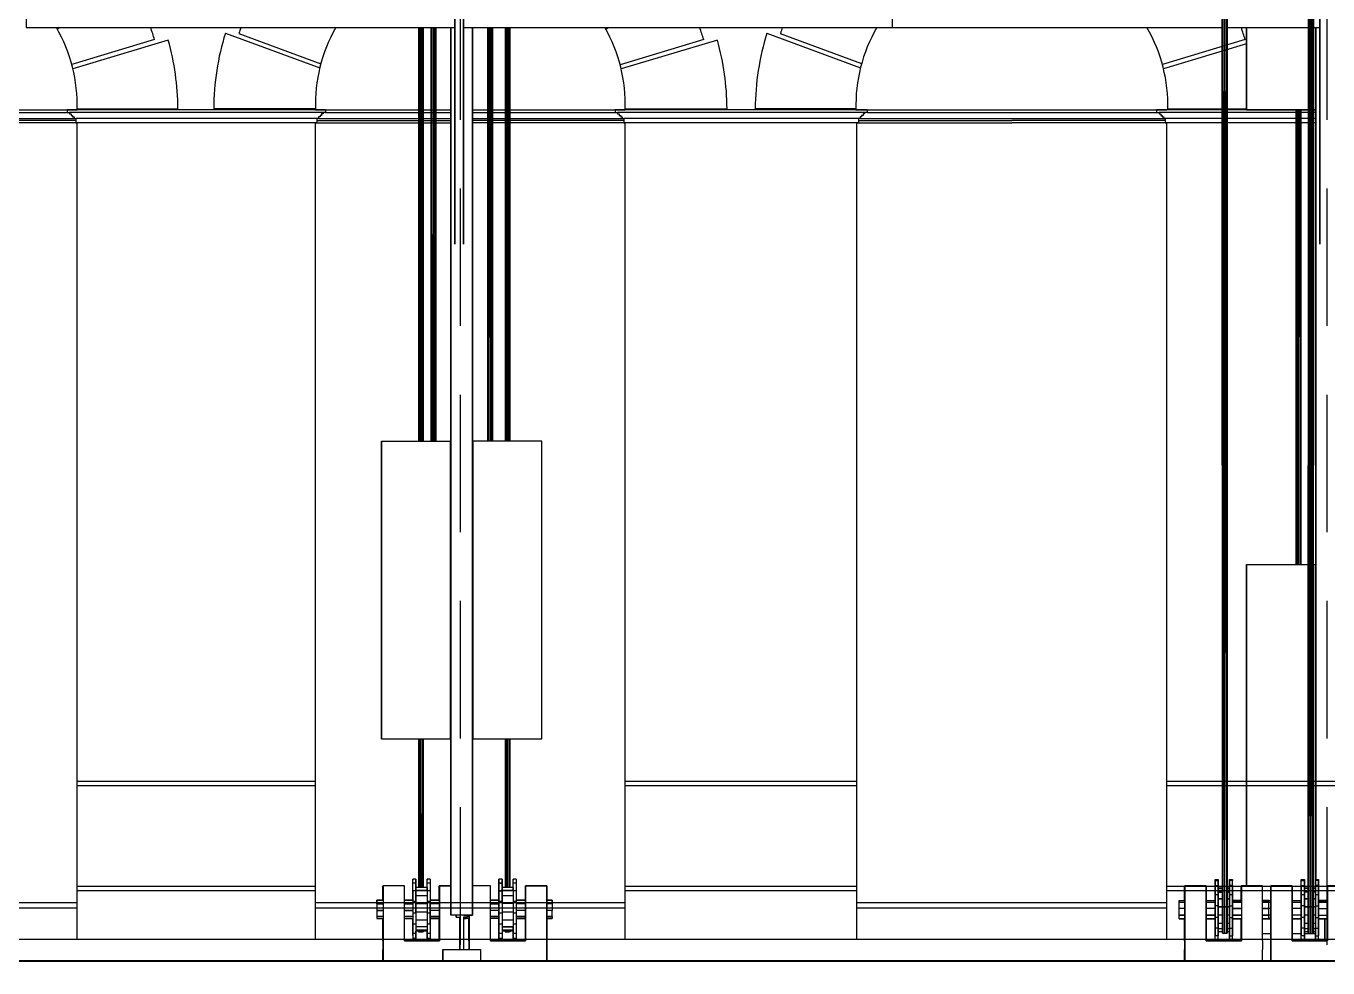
# Model space of a CAD drawing. Extents: x -43 to 90, y 6 to 81.
# Drawn here: x 21.15 to 27.16, y 15.18 to 19.53 of the extents above; entities that cross this region are included whole.
import ezdxf

# ---------------------------------------------------------------- set-up
doc = ezdxf.new("R2010")
doc.units = 0
doc.header["$LTSCALE"] = 0.1
doc.header["$MEASUREMENT"] = 0
doc.linetypes.add('HIDDEN', pattern=[9.525, 6.35, -3.175])
for name, color, linetype in [('cobertura nova', 4, 'CONTINUOUS'), ('hachures cobertura', 252, 'CONTINUOUS'), ('visto', 9, 'CONTINUOUS')]:
    doc.layers.add(name, color=color, linetype=linetype)
doc.layers.add('cortado', color=7, linetype='CONTINUOUS', lineweight=40)

msp = doc.modelspace()

# ---------------------------------------------------------------- linework, layer by layer
at = {"layer": 'cobertura nova'}
for p, q in [((23.1319, 20.4022), (23.1319, 18.5206)), ((23.1319, 18.5206), (23.1319, 20.4022)), ((23.1319, 18.5628), (23.1319, 20.3768)), ((23.1714, 20.4022), (23.1714, 18.5206)), ((23.1714, 18.5206), (23.1714, 20.4022)), ((26.6782, 15.3387), (26.6741, 20.4049)), ((26.6749, 15.3388), (26.6741, 20.4048)), ((26.6861, 15.3387), (26.6774, 20.4117)), ((26.6782, 15.3387), (26.6774, 20.4116)), ((26.6861, 15.3387), (26.6853, 20.4149)), ((26.6853, 20.4149), (26.6941, 15.3387)), ((26.6933, 20.4149), (26.6973, 15.3388)), ((26.6933, 20.4149), (26.6941, 15.3387)), ((26.6966, 20.4149), (26.6973, 15.3388)), ((27.0711, 15.3388), (27.0722, 20.4149)), ((27.0722, 20.4149), (27.0744, 15.3387)), ((27.0744, 15.3387), (27.0755, 20.4084)), ((27.0823, 15.3387), (27.0755, 20.4084)), ((27.0823, 15.3387), (27.0834, 20.3971)), ((27.0903, 15.3387), (27.0835, 20.397)), ((27.0903, 15.3387), (27.0914, 20.3912)), ((27.0914, 20.3912), (27.0936, 15.3388)), ((27.0947, 20.3895), (27.0936, 15.3388)), ((27.1253, 20.3886), (27.1253, 18.5206)), ((27.1253, 18.5206), (27.1253, 20.3886)), ((27.1253, 18.5628), (27.1253, 20.3768)), ((21.1516, 19.7648), (21.1516, 19.5216)), ((21.1516, 19.7105), (21.1516, 19.5216)), ((25.1516, 19.5216), (25.1516, 19.7105)), ((21.1516, 19.5216), (21.1516, 19.5216)), ((21.1516, 19.5216), (23.1319, 19.5216)), ((22.9635, 19.5216), (22.9632, 17.6113)), ((22.9641, 19.5216), (22.9651, 17.6113)), ((22.9668, 19.5216), (22.9665, 17.6113)), ((22.9683, 19.5216), (22.9712, 17.6113)), ((22.9744, 17.6113), (22.9747, 19.5216)), ((22.9763, 19.5216), (22.9791, 17.6113)), ((22.9824, 17.6113), (22.9827, 19.5216)), ((22.9833, 19.5216), (22.9843, 17.6113)), ((22.9856, 17.6113), (22.986, 19.5216)), ((23.0212, 17.6113), (23.0212, 19.5216)), ((23.0237, 19.5216), (23.0245, 17.613)), ((23.0245, 17.613), (23.0245, 19.5216)), ((23.0305, 19.5216), (23.0324, 17.6136)), ((23.0324, 17.6136), (23.0324, 19.5216)), ((23.0404, 17.613), (23.0385, 19.5216)), ((23.0404, 17.613), (23.0404, 19.5216)), ((23.0437, 17.6113), (23.0429, 19.5216)), ((23.0437, 19.5216), (23.0437, 17.6113)), ((23.1131, 15.4234), (23.1131, 19.5216)), ((23.1131, 19.5216), (23.1131, 15.4234)), ((23.1131, 19.5216), (23.1131, 15.4234)), ((23.1131, 19.5216), (23.1131, 15.4234)), ((23.1714, 19.5216), (25.1516, 19.5216)), ((23.2131, 15.4234), (23.2131, 19.5216)), ((23.2131, 19.5216), (23.2131, 15.4234)), ((23.2826, 19.5216), (23.2826, 17.6113)), ((23.2859, 17.6113), (23.2851, 19.5216)), ((23.2859, 17.6113), (23.2859, 19.5216)), ((23.2939, 17.6113), (23.292, 19.5216)), ((23.2939, 19.5216), (23.2939, 17.6113)), ((23.3018, 17.6113), (23.2999, 19.5216)), ((23.3018, 19.5216), (23.3018, 17.6113)), ((23.3051, 17.6113), (23.3043, 19.5216)), ((23.3051, 19.5216), (23.3051, 17.6113)), ((23.3634, 19.5216), (23.3636, 17.6113)), ((23.3661, 19.5216), (23.3649, 17.6113)), ((23.3669, 17.6113), (23.3667, 19.5216)), ((23.3731, 19.5216), (23.3701, 17.6113)), ((23.3748, 17.6113), (23.3747, 19.5216)), ((23.3781, 17.6113), (23.3811, 19.5216)), ((23.3828, 17.6113), (23.3826, 19.5216)), ((23.3841, 17.6113), (23.3853, 19.5216)), ((23.3861, 17.6113), (23.3859, 19.5216)), ((25.1516, 19.5216), (26.6742, 19.5216)), ((26.6967, 19.5216), (27.072, 19.5216)), ((26.7866, 19.1411), (26.7866, 19.5216)), ((26.7866, 19.5216), (26.7866, 19.1411)), ((26.7866, 19.1411), (26.7866, 19.5216)), ((27.0945, 19.5216), (27.1253, 19.5216)), ((27.1046, 19.5216), (27.1046, 19.1411)), ((27.1065, 15.5876), (27.1065, 19.5216)), ((27.1065, 19.5216), (27.1065, 15.5876)), ((27.1065, 19.5216), (27.1065, 15.5876)), ((27.1065, 19.5216), (27.1065, 15.5876)), ((27.1065, 19.5216), (27.1065, 15.5876)), ((26.7866, 19.1411), (26.7866, 19.1411)), ((26.7866, 19.1411), (27.0719, 19.1411)), ((26.7866, 19.1411), (26.7866, 19.1411)), ((27.0146, 17.0423), (27.0146, 19.1411)), ((27.0154, 19.1411), (27.0146, 17.0423)), ((27.0198, 19.1411), (27.0179, 17.0423)), ((27.0179, 17.0423), (27.0179, 19.1411)), ((27.0258, 17.0423), (27.0258, 19.1411)), ((27.0277, 19.1411), (27.0258, 17.0423)), ((27.0338, 19.1411), (27.0338, 17.0423)), ((27.0346, 19.1411), (27.0338, 17.0423)), ((27.037, 19.1411), (27.0371, 17.0423)), ((27.0944, 19.1411), (27.1046, 19.1411)), ((22.7932, 17.6113), (22.7932, 16.2371)), ((22.7932, 16.2371), (22.7932, 17.6113)), ((22.7932, 17.6113), (22.7932, 17.6113)), ((22.7932, 17.6113), (22.7932, 17.6113)), ((22.7932, 17.6113), (23.1112, 17.6113)), ((22.7932, 17.6113), (22.7932, 16.2371)), ((23.0212, 17.6113), (23.0245, 17.613)), ((23.0212, 17.6113), (23.0212, 17.6113)), ((23.0245, 17.613), (23.0324, 17.6136)), ((23.0404, 17.613), (23.0245, 17.613)), ((23.0245, 17.613), (23.0245, 17.6113)), ((23.0245, 17.613), (23.0278, 17.6113)), ((23.0324, 17.6136), (23.0404, 17.613)), ((23.0371, 17.6113), (23.0404, 17.613)), ((23.0404, 17.613), (23.0404, 17.6113)), ((23.0404, 17.613), (23.0437, 17.6113)), ((23.0437, 17.6113), (23.0437, 17.6113)), ((23.1112, 16.2371), (23.1112, 17.6113)), ((23.1112, 16.2371), (23.1112, 17.6113)), ((23.5331, 17.6113), (23.215, 17.6113)), ((23.215, 17.6113), (23.215, 16.2371)), ((23.215, 17.6113), (23.215, 17.6113)), ((23.215, 17.6113), (23.215, 17.6113)), ((23.215, 17.6113), (23.215, 16.2371)), ((23.215, 16.2371), (23.215, 17.6113)), ((23.2826, 17.6113), (23.2826, 17.6113)), ((23.3051, 17.6113), (23.3051, 17.6113)), ((23.5331, 16.2371), (23.5331, 17.6113)), ((23.5331, 16.2371), (23.5331, 17.6113)), ((26.7866, 17.0423), (26.7866, 15.5578)), ((26.7866, 15.5578), (26.7866, 17.0423)), ((26.7866, 17.0423), (26.7866, 17.0423)), ((26.7866, 17.0423), (26.7866, 17.0423)), ((26.7866, 17.0423), (27.0714, 17.0423)), ((26.7866, 17.0423), (26.7866, 15.5578)), ((27.0146, 17.0423), (27.0146, 17.0423)), ((27.0371, 17.0423), (27.037, 17.0423)), ((27.0939, 17.0423), (27.1046, 17.0423)), ((27.1046, 15.5876), (27.1046, 17.0423)), ((27.1046, 15.5876), (27.1046, 17.0423)), ((22.7932, 16.2371), (22.7932, 16.2371)), ((22.7932, 16.2371), (23.1112, 16.2371)), ((22.7932, 16.2371), (22.7932, 16.2371)), ((22.9629, 16.2371), (22.9629, 15.55)), ((22.9658, 16.2371), (22.966, 15.55)), ((22.9662, 16.2371), (22.9662, 15.55)), ((22.9732, 16.2371), (22.9738, 15.55)), ((22.9741, 15.55), (22.9742, 16.2371)), ((22.9812, 16.2371), (22.9817, 15.55)), ((22.9821, 15.55), (22.9821, 16.2371)), ((22.985, 16.2371), (22.9852, 15.55)), ((22.9853, 15.55), (22.9854, 16.2371)), ((23.215, 16.2371), (23.5331, 16.2371)), ((23.215, 16.2371), (23.215, 16.2371)), ((23.215, 16.2371), (23.215, 16.2371)), ((23.3637, 16.2371), (23.3638, 15.55)), ((23.3641, 16.2371), (23.3639, 15.55)), ((23.3671, 15.55), (23.367, 16.2371)), ((23.368, 16.2371), (23.3674, 15.55)), ((23.375, 15.55), (23.375, 16.2371)), ((23.3754, 15.55), (23.3759, 16.2371)), ((23.383, 15.55), (23.3829, 16.2371)), ((23.3831, 15.55), (23.3833, 16.2371)), ((23.3863, 15.55), (23.3862, 16.2371)), ((22.9374, 15.5701), (22.9374, 15.5887)), ((22.9374, 15.5887), (22.9374, 15.5836)), ((22.9518, 15.5887), (22.9374, 15.5887)), ((22.9374, 15.5605), (22.9374, 15.5836)), ((22.9374, 15.5354), (22.9374, 15.5701)), ((22.9518, 15.5701), (22.9374, 15.5701)), ((22.9518, 15.5701), (22.9518, 15.5887)), ((22.9519, 15.5701), (22.9518, 15.5354)), ((22.9518, 15.5354), (22.9518, 15.5701)), ((22.9519, 15.5836), (22.9519, 15.5887)), ((22.9519, 15.5887), (22.9519, 15.5701)), ((22.9519, 15.5605), (22.9519, 15.5836)), ((23.003, 15.5701), (23.003, 15.5887)), ((23.003, 15.5887), (23.003, 15.5836)), ((23.0174, 15.5887), (23.003, 15.5887)), ((23.003, 15.5605), (23.003, 15.5836)), ((23.003, 15.5354), (23.003, 15.5701)), ((23.0174, 15.5701), (23.003, 15.5701)), ((23.0174, 15.5887), (23.0174, 15.5701)), ((23.0174, 15.5701), (23.0174, 15.5354)), ((23.3345, 15.5701), (23.3345, 15.5887)), ((23.3345, 15.5887), (23.3345, 15.5836)), ((23.3345, 15.5605), (23.3345, 15.5836)), ((23.3345, 15.5836), (23.3345, 15.5605)), ((23.3345, 15.5354), (23.3345, 15.5701)), ((23.349, 15.5887), (23.3345, 15.5887)), ((23.3345, 15.5887), (23.3345, 15.5701)), ((23.3345, 15.5701), (23.349, 15.5701)), ((23.349, 15.5701), (23.3345, 15.5701)), ((23.3345, 15.5701), (23.3345, 15.5354)), ((23.349, 15.5701), (23.349, 15.5887)), ((23.349, 15.5887), (23.349, 15.5701)), ((23.349, 15.5701), (23.349, 15.5701)), ((23.349, 15.5701), (23.349, 15.5354)), ((23.349, 15.5701), (23.349, 15.5701)), ((23.349, 15.5354), (23.349, 15.5701)), ((23.4001, 15.5701), (23.4001, 15.5887)), ((23.4001, 15.5887), (23.4001, 15.5836)), ((23.4146, 15.5887), (23.4001, 15.5887)), ((23.4001, 15.5605), (23.4001, 15.5836)), ((23.4001, 15.5354), (23.4001, 15.5701)), ((23.4146, 15.5701), (23.4001, 15.5701)), ((23.4146, 15.5887), (23.4146, 15.5701)), ((23.4146, 15.5701), (23.4146, 15.5354)), ((26.6414, 15.5824), (26.6414, 15.5876)), ((26.6414, 15.5876), (26.6558, 15.5876)), ((26.6414, 15.5593), (26.6414, 15.5824)), ((26.6414, 15.5824), (26.6414, 15.5689)), ((26.6414, 15.5824), (26.6558, 15.5824)), ((26.6414, 15.5824), (26.6414, 15.5593)), ((26.6414, 15.5689), (26.6414, 15.5342)), ((26.6414, 15.5689), (26.6414, 15.5689)), ((26.6558, 15.5876), (26.6558, 15.5824)), ((26.6558, 15.5824), (26.6558, 15.5593)), ((26.6558, 15.5593), (26.6558, 15.5824)), ((26.7069, 15.5824), (26.7069, 15.5876)), ((26.7069, 15.5876), (26.7069, 15.5689)), ((26.7069, 15.5593), (26.7069, 15.5824)), ((26.7069, 15.5689), (26.7069, 15.5488)), ((26.707, 15.5876), (26.7214, 15.5876)), ((26.707, 15.5876), (26.707, 15.5824)), ((26.7214, 15.5824), (26.707, 15.5824)), ((26.707, 15.5824), (26.707, 15.5593)), ((26.707, 15.5689), (26.707, 15.5824)), ((26.707, 15.5689), (26.707, 15.5689)), ((26.707, 15.5488), (26.707, 15.5689)), ((26.7214, 15.5876), (26.7214, 15.5824)), ((26.7214, 15.5593), (26.7214, 15.5824)), ((27.0385, 15.5824), (27.0385, 15.5876)), ((27.0385, 15.5876), (27.053, 15.5876)), ((27.0385, 15.5593), (27.0385, 15.5824)), ((27.0385, 15.5824), (27.053, 15.5824)), ((27.053, 15.5876), (27.053, 15.5824)), ((27.053, 15.5824), (27.053, 15.5593)), ((27.053, 15.5593), (27.053, 15.5824)), ((27.1041, 15.5824), (27.1041, 15.5876)), ((27.1041, 15.5876), (27.1041, 15.5689)), ((27.1041, 15.5876), (27.1185, 15.5876)), ((27.1041, 15.5876), (27.1041, 15.5824)), ((27.1041, 15.5593), (27.1041, 15.5824)), ((27.1185, 15.5824), (27.1041, 15.5824)), ((27.1041, 15.5824), (27.1041, 15.5593)), ((27.1041, 15.5689), (27.1041, 15.5488)), ((27.1185, 15.5876), (27.1185, 15.5824)), ((27.1185, 15.5593), (27.1185, 15.5824)), ((27.1185, 15.5824), (27.1185, 15.5593)), ((22.7991, 15.4919), (22.7991, 15.5578)), ((22.7991, 15.5578), (22.8, 15.5578)), ((22.8987, 15.5578), (22.8, 15.5578)), ((22.8, 15.5578), (22.8, 15.3037)), ((22.8975, 15.5578), (22.8987, 15.5578)), ((22.8987, 15.3037), (22.8987, 15.5578)), ((22.9374, 15.5185), (22.9374, 15.5605)), ((22.9374, 15.5605), (22.9374, 15.5605)), ((22.9518, 15.5354), (22.9374, 15.5354)), ((22.9374, 15.5354), (22.9374, 15.486)), ((22.9374, 15.4919), (22.9374, 15.5185)), ((22.9374, 15.5185), (22.9374, 15.5185)), ((23.003, 15.55), (22.9518, 15.55)), ((22.9518, 15.55), (22.9518, 15.5366)), ((22.9518, 15.5366), (23.003, 15.5366)), ((23.003, 15.5366), (22.9518, 15.5366)), ((22.9518, 15.5354), (22.9518, 15.486)), ((22.9518, 15.486), (22.9518, 15.5354)), ((23.003, 15.5115), (22.9518, 15.5115)), ((22.9519, 15.55), (22.9519, 15.5605)), ((23.003, 15.5605), (23.003, 15.5605)), ((23.003, 15.55), (23.003, 15.5605)), ((23.003, 15.5463), (23.003, 15.55)), ((23.003, 15.55), (23.003, 15.5366)), ((23.0174, 15.5354), (23.003, 15.5354)), ((23.003, 15.5354), (23.003, 15.486)), ((23.0174, 15.5354), (23.0174, 15.486)), ((23.0595, 15.5578), (23.0607, 15.5578)), ((23.0595, 15.5578), (23.0595, 15.4919)), ((23.0595, 15.4919), (23.0595, 15.5578)), ((23.1131, 15.5578), (23.0607, 15.5578)), ((23.0607, 15.5578), (23.0607, 15.3037)), ((23.0607, 15.5578), (23.1131, 15.5578)), ((23.0607, 15.3037), (23.0607, 15.5578)), ((23.2958, 15.5578), (23.2131, 15.5578)), ((23.2946, 15.5578), (23.2958, 15.5578)), ((23.2958, 15.3037), (23.2958, 15.5578)), ((23.3345, 15.5185), (23.3345, 15.5605)), ((23.3345, 15.5605), (23.3345, 15.5605)), ((23.3345, 15.5605), (23.3345, 15.5185)), ((23.3345, 15.486), (23.3345, 15.5354)), ((23.3345, 15.5185), (23.3345, 15.5185)), ((23.3345, 15.5185), (23.3345, 15.4919)), ((23.3345, 15.4919), (23.3345, 15.5185)), ((23.3345, 15.5185), (23.3345, 15.5185)), ((23.349, 15.5354), (23.3345, 15.5354)), ((23.3345, 15.5354), (23.3345, 15.486)), ((23.3345, 15.5354), (23.349, 15.5354)), ((23.4001, 15.55), (23.349, 15.55)), ((23.4001, 15.5366), (23.349, 15.5366)), ((23.349, 15.5366), (23.4001, 15.5366)), ((23.349, 15.5354), (23.349, 15.486)), ((23.349, 15.486), (23.349, 15.5354)), ((23.4001, 15.5115), (23.349, 15.5115)), ((23.4001, 15.5605), (23.4001, 15.5605)), ((23.4001, 15.55), (23.4001, 15.5605)), ((23.4001, 15.55), (23.4001, 15.5366)), ((23.4001, 15.5366), (23.4001, 15.55)), ((23.4001, 15.5366), (23.4001, 15.5366)), ((23.4146, 15.5354), (23.4001, 15.5354)), ((23.4001, 15.5354), (23.4001, 15.486)), ((23.4146, 15.5354), (23.4146, 15.486)), ((23.4567, 15.5578), (23.4579, 15.5578)), ((23.4567, 15.5578), (23.4567, 15.4919)), ((23.4567, 15.4919), (23.4567, 15.5578)), ((23.4567, 15.5578), (23.4567, 15.5578)), ((23.5563, 15.5578), (23.4579, 15.5578)), ((23.4579, 15.5578), (23.4579, 15.3037)), ((23.4579, 15.5578), (23.5563, 15.5578)), ((23.4579, 15.3037), (23.4579, 15.5578)), ((23.5563, 15.3037), (23.5563, 15.5578)), ((23.5563, 15.5578), (23.5563, 15.5578)), ((23.5563, 15.5578), (23.5563, 15.3037)), ((26.5005, 15.4907), (26.5005, 15.5578)), ((26.5005, 15.5578), (26.5014, 15.5578)), ((26.5005, 15.5578), (26.5005, 15.4907)), ((26.5014, 15.5578), (26.5014, 15.5578)), ((26.5014, 15.5578), (26.6001, 15.5578)), ((26.5014, 15.5578), (26.5014, 15.5578)), ((26.5014, 15.3037), (26.5014, 15.5578)), ((26.6001, 15.5578), (26.5014, 15.5578)), ((26.5014, 15.5578), (26.5014, 15.3037)), ((26.6001, 15.5578), (26.6001, 15.3037)), ((26.6001, 15.3037), (26.6001, 15.5578)), ((26.6414, 15.5173), (26.6414, 15.5593)), ((26.6414, 15.5593), (26.6558, 15.5593)), ((26.6414, 15.5593), (26.6414, 15.5173)), ((26.6414, 15.5342), (26.6414, 15.4907)), ((26.6414, 15.5342), (26.6414, 15.5342)), ((26.6414, 15.4907), (26.6414, 15.5342)), ((26.6414, 15.4661), (26.6414, 15.5173)), ((26.6558, 15.5173), (26.6414, 15.5173)), ((26.6414, 15.5173), (26.6414, 15.4661)), ((26.6558, 15.5593), (26.6558, 15.5173)), ((26.6558, 15.5173), (26.6558, 15.5593)), ((26.6558, 15.5488), (26.6748, 15.5488)), ((26.6558, 15.5451), (26.6748, 15.5451)), ((26.6748, 15.5451), (26.6558, 15.5451)), ((26.6748, 15.5285), (26.6558, 15.5285)), ((26.6558, 15.5285), (26.6748, 15.5285)), ((26.6558, 15.5173), (26.6558, 15.4661)), ((26.6558, 15.4661), (26.6558, 15.5173)), ((26.6973, 15.5488), (26.707, 15.5488)), ((26.6973, 15.5451), (26.707, 15.5451)), ((26.707, 15.5451), (26.6973, 15.5451)), ((26.707, 15.5285), (26.6973, 15.5285)), ((26.6973, 15.5285), (26.707, 15.5285)), ((26.7069, 15.5173), (26.7069, 15.5593)), ((26.7069, 15.4661), (26.7069, 15.5173)), ((26.7214, 15.5593), (26.707, 15.5593)), ((26.707, 15.5593), (26.707, 15.5173)), ((26.707, 15.5451), (26.707, 15.5488)), ((26.707, 15.5285), (26.707, 15.5451)), ((26.707, 15.5342), (26.707, 15.5342)), ((26.707, 15.4981), (26.707, 15.5285)), ((26.7214, 15.5173), (26.707, 15.5173)), ((26.707, 15.5173), (26.707, 15.4661)), ((26.7214, 15.5173), (26.7214, 15.5593)), ((26.7214, 15.5593), (26.7214, 15.5173)), ((26.7214, 15.4661), (26.7214, 15.5173)), ((26.7214, 15.5173), (26.7214, 15.4661)), ((26.761, 15.4907), (26.761, 15.5578)), ((26.7622, 15.5578), (26.761, 15.5578)), ((26.7622, 15.5578), (26.7622, 15.3037)), ((26.8606, 15.5578), (26.7622, 15.5578)), ((26.8606, 15.3037), (26.8606, 15.5578)), ((26.8977, 15.4907), (26.8977, 15.5578)), ((26.8977, 15.5578), (26.8986, 15.5578)), ((26.8977, 15.5578), (26.8977, 15.4907)), ((26.8986, 15.5578), (26.8986, 15.5578)), ((26.8986, 15.5578), (26.9973, 15.5578)), ((26.8986, 15.5578), (26.8986, 15.5578)), ((26.8986, 15.3037), (26.8986, 15.5578)), ((26.9973, 15.5578), (26.8986, 15.5578)), ((26.8986, 15.5578), (26.8986, 15.3037)), ((26.9973, 15.5578), (26.9973, 15.3037)), ((26.9973, 15.3037), (26.9973, 15.5578)), ((27.0385, 15.5173), (27.0385, 15.5593)), ((27.0385, 15.5593), (27.0385, 15.5342)), ((27.0385, 15.5593), (27.053, 15.5593)), ((27.0385, 15.5593), (27.0385, 15.5173)), ((27.0385, 15.5342), (27.0385, 15.4907)), ((27.0385, 15.5342), (27.0385, 15.5342)), ((27.0385, 15.4661), (27.0385, 15.5173)), ((27.053, 15.5173), (27.0385, 15.5173)), ((27.0385, 15.5173), (27.0385, 15.4661)), ((27.053, 15.5593), (27.053, 15.5173)), ((27.053, 15.5173), (27.053, 15.5593)), ((27.053, 15.5488), (27.0711, 15.5488)), ((27.0711, 15.5451), (27.053, 15.5451)), ((27.0711, 15.5285), (27.053, 15.5285)), ((27.053, 15.5173), (27.053, 15.4661)), ((27.053, 15.4661), (27.053, 15.5173)), ((27.0936, 15.5488), (27.1041, 15.5488)), ((27.1041, 15.5451), (27.0936, 15.5451)), ((27.1041, 15.5285), (27.0936, 15.5285)), ((27.1041, 15.5173), (27.1041, 15.5593)), ((27.1185, 15.5593), (27.1041, 15.5593)), ((27.1041, 15.5593), (27.1041, 15.5173)), ((27.1041, 15.5488), (27.1041, 15.5593)), ((27.1041, 15.5451), (27.1041, 15.5488)), ((27.1041, 15.5285), (27.1041, 15.5451)), ((27.1041, 15.5342), (27.1041, 15.5342)), ((27.1041, 15.4981), (27.1041, 15.5285)), ((27.1185, 15.5173), (27.1041, 15.5173)), ((27.1041, 15.5173), (27.1041, 15.4661)), ((27.1041, 15.4661), (27.1041, 15.5173)), ((27.1185, 15.5173), (27.1185, 15.5593)), ((27.1185, 15.5593), (27.1185, 15.5173)), ((27.1185, 15.4661), (27.1185, 15.5173)), ((27.1185, 15.5173), (27.1185, 15.4661)), ((27.1581, 15.4907), (27.1581, 15.5578)), ((27.1593, 15.5578), (27.1581, 15.5578)), ((27.1593, 15.5578), (27.1593, 15.3037)), ((27.2577, 15.5578), (27.1593, 15.5578)), ((22.7704, 15.4919), (22.8, 15.4919)), ((22.8, 15.4919), (22.7704, 15.4919)), ((22.7704, 15.4919), (22.7704, 15.4756)), ((22.7704, 15.4756), (22.7704, 15.4919)), ((22.7704, 15.4756), (22.8, 15.4756)), ((22.7704, 15.4756), (22.7704, 15.4441)), ((22.8987, 15.4919), (22.9374, 15.4919)), ((22.9374, 15.4919), (22.8987, 15.4919)), ((22.8987, 15.4756), (22.9374, 15.4756)), ((22.9518, 15.486), (22.9374, 15.486)), ((22.9374, 15.486), (22.9374, 15.4318)), ((22.9374, 15.4756), (22.9374, 15.4441)), ((22.9518, 15.486), (22.9518, 15.4318)), ((22.9518, 15.4318), (22.9518, 15.486)), ((22.9518, 15.4759), (23.003, 15.4759)), ((23.003, 15.4759), (22.9518, 15.4759)), ((23.0174, 15.486), (23.003, 15.486)), ((23.003, 15.486), (23.003, 15.4318)), ((23.003, 15.4759), (23.003, 15.4759)), ((23.003, 15.4759), (23.003, 15.4367)), ((23.0607, 15.4919), (23.0174, 15.4919)), ((23.0174, 15.4919), (23.0607, 15.4919)), ((23.0174, 15.486), (23.0174, 15.4318)), ((23.0174, 15.4318), (23.0174, 15.486)), ((23.0607, 15.4756), (23.0174, 15.4756)), ((23.2958, 15.4919), (23.3345, 15.4919)), ((23.3345, 15.4919), (23.2958, 15.4919)), ((23.2958, 15.4756), (23.3345, 15.4756)), ((23.3345, 15.4318), (23.3345, 15.486)), ((23.3345, 15.4756), (23.3345, 15.4919)), ((23.349, 15.486), (23.3345, 15.486)), ((23.3345, 15.486), (23.3345, 15.4318)), ((23.3345, 15.486), (23.349, 15.486)), ((23.3345, 15.4441), (23.3345, 15.4756)), ((23.3345, 15.4673), (23.3345, 15.4673)), ((23.3345, 15.4673), (23.3345, 15.4673)), ((23.349, 15.486), (23.349, 15.4318)), ((23.349, 15.486), (23.349, 15.486)), ((23.349, 15.486), (23.349, 15.486)), ((23.4001, 15.4759), (23.349, 15.4759)), ((23.4146, 15.486), (23.4001, 15.486)), ((23.4001, 15.486), (23.4001, 15.4318)), ((23.4001, 15.4759), (23.4001, 15.4367)), ((23.4579, 15.4919), (23.4146, 15.4919)), ((23.4146, 15.4919), (23.4579, 15.4919)), ((23.4146, 15.486), (23.4146, 15.4318)), ((23.4579, 15.4756), (23.4146, 15.4756)), ((23.5812, 15.4919), (23.5563, 15.4919)), ((23.5563, 15.4919), (23.5812, 15.4919)), ((23.5812, 15.4756), (23.5563, 15.4756)), ((23.5812, 15.4833), (23.5812, 15.4919)), ((23.5812, 15.4919), (23.5812, 15.4756)), ((23.5812, 15.4919), (23.5812, 15.4833)), ((23.5812, 15.4756), (23.5812, 15.4441)), ((26.4747, 15.4821), (26.4747, 15.4907)), ((26.4747, 15.4907), (26.5014, 15.4907)), ((26.4747, 15.4537), (26.4747, 15.4821)), ((26.4747, 15.4821), (26.5014, 15.4821)), ((26.4747, 15.4222), (26.4747, 15.4537)), ((26.5014, 15.4537), (26.4747, 15.4537)), ((26.6001, 15.4907), (26.6414, 15.4907)), ((26.6001, 15.4821), (26.6414, 15.4821)), ((26.6414, 15.4537), (26.6001, 15.4537)), ((26.6414, 15.4907), (26.6414, 15.4821)), ((26.6414, 15.4848), (26.6414, 15.4848)), ((26.6414, 15.4537), (26.6414, 15.4821)), ((26.6414, 15.4118), (26.6414, 15.4661)), ((26.6558, 15.4661), (26.6414, 15.4661)), ((26.6414, 15.4661), (26.6414, 15.4118)), ((26.6414, 15.4537), (26.6414, 15.4222)), ((26.6414, 15.4222), (26.6414, 15.4537)), ((26.6748, 15.4981), (26.6558, 15.4981)), ((26.6558, 15.4981), (26.6748, 15.4981)), ((26.6558, 15.4661), (26.6558, 15.4118)), ((26.6558, 15.4118), (26.6558, 15.4661)), ((26.6748, 15.4612), (26.6558, 15.4612)), ((26.6558, 15.4612), (26.6558, 15.422)), ((26.6558, 15.4612), (26.6748, 15.4612)), ((26.6938, 15.4612), (26.6781, 15.4612)), ((26.6781, 15.4612), (26.6938, 15.4612)), ((26.707, 15.4981), (26.6973, 15.4981)), ((26.6973, 15.4981), (26.707, 15.4981)), ((26.707, 15.4612), (26.6973, 15.4612)), ((26.6973, 15.4612), (26.707, 15.4612)), ((26.7069, 15.4118), (26.7069, 15.4661)), ((26.707, 15.4661), (26.7214, 15.4661)), ((26.707, 15.4661), (26.707, 15.4118)), ((26.7622, 15.4907), (26.7214, 15.4907)), ((26.7214, 15.4907), (26.7622, 15.4907)), ((26.7214, 15.4821), (26.7622, 15.4821)), ((26.7622, 15.4821), (26.7214, 15.4821)), ((26.7214, 15.4118), (26.7214, 15.4661)), ((26.7214, 15.4661), (26.7214, 15.4118)), ((26.7214, 15.4537), (26.7622, 15.4537)), ((26.7622, 15.4537), (26.7214, 15.4537)), ((26.8884, 15.4907), (26.8606, 15.4907)), ((26.8606, 15.4907), (26.8884, 15.4907)), ((26.8606, 15.4821), (26.8884, 15.4821)), ((26.8884, 15.4821), (26.8606, 15.4821)), ((26.8606, 15.4537), (26.8884, 15.4537)), ((26.8884, 15.4537), (26.8606, 15.4537)), ((26.8884, 15.4821), (26.8884, 15.4907)), ((26.8884, 15.4907), (26.8986, 15.4907)), ((26.8884, 15.4537), (26.8884, 15.4821)), ((26.8884, 15.4821), (26.8986, 15.4821)), ((26.8884, 15.4222), (26.8884, 15.4537)), ((26.8986, 15.4537), (26.8884, 15.4537)), ((26.9973, 15.4907), (27.0385, 15.4907)), ((26.9973, 15.4821), (27.0385, 15.4821)), ((27.0385, 15.4537), (26.9973, 15.4537)), ((27.0385, 15.4907), (27.0385, 15.4821)), ((27.0385, 15.4848), (27.0385, 15.4848)), ((27.0385, 15.4537), (27.0385, 15.4821)), ((27.0385, 15.4118), (27.0385, 15.4661)), ((27.053, 15.4661), (27.0385, 15.4661)), ((27.0385, 15.4661), (27.0385, 15.4118)), ((27.0385, 15.4537), (27.0385, 15.4222)), ((27.053, 15.4981), (27.0711, 15.4981)), ((27.0711, 15.4981), (27.053, 15.4981)), ((27.053, 15.4661), (27.053, 15.4118)), ((27.053, 15.4118), (27.053, 15.4661)), ((27.0711, 15.4612), (27.053, 15.4612)), ((27.053, 15.4612), (27.0711, 15.4612)), ((27.0901, 15.4612), (27.0744, 15.4612)), ((27.0744, 15.4612), (27.0901, 15.4612)), ((27.0936, 15.4981), (27.1041, 15.4981)), ((27.1041, 15.4981), (27.0936, 15.4981)), ((27.1041, 15.4612), (27.0936, 15.4612)), ((27.0936, 15.4612), (27.1041, 15.4612)), ((27.1041, 15.4612), (27.1041, 15.4981)), ((27.1041, 15.4848), (27.1041, 15.4848)), ((27.1041, 15.4661), (27.1185, 15.4661)), ((27.1041, 15.4661), (27.1041, 15.4118)), ((27.1041, 15.4118), (27.1041, 15.4661)), ((27.1041, 15.422), (27.1041, 15.4612)), ((27.1185, 15.4907), (27.1593, 15.4907)), ((27.1593, 15.4907), (27.1185, 15.4907)), ((27.1593, 15.4821), (27.1185, 15.4821)), ((27.1185, 15.4821), (27.1593, 15.4821)), ((27.1185, 15.4118), (27.1185, 15.4661)), ((27.1185, 15.4661), (27.1185, 15.4118)), ((27.1185, 15.4537), (27.1593, 15.4537)), ((22.8, 15.4441), (22.7704, 15.4441)), ((22.7704, 15.4441), (22.7704, 15.4158)), ((22.7704, 15.4441), (22.8, 15.4441)), ((22.8, 15.4158), (22.7704, 15.4158)), ((22.7704, 15.4158), (22.7704, 15.4072)), ((22.7704, 15.4072), (22.8, 15.4072)), ((22.8, 15.4072), (22.7704, 15.4072)), ((22.7991, 15.3037), (22.7991, 15.4072)), ((22.9374, 15.4441), (22.8987, 15.4441)), ((22.8987, 15.4441), (22.9374, 15.4441)), ((22.9374, 15.4158), (22.8987, 15.4158)), ((22.8987, 15.4072), (22.9374, 15.4072)), ((22.9374, 15.4072), (22.8987, 15.4072)), ((22.9518, 15.4318), (22.9374, 15.4318)), ((22.9374, 15.4318), (22.9374, 15.3805)), ((22.9374, 15.4158), (22.9374, 15.4072)), ((22.9374, 15.3636), (22.9374, 15.4072)), ((23.003, 15.4367), (22.9518, 15.4367)), ((22.9518, 15.4318), (22.9518, 15.3805)), ((23.003, 15.3997), (22.9518, 15.3997)), ((23.0174, 15.4318), (23.003, 15.4318)), ((23.003, 15.4318), (23.003, 15.3805)), ((23.0607, 15.4441), (23.0174, 15.4441)), ((23.0174, 15.4318), (23.0174, 15.3805)), ((23.0174, 15.3805), (23.0174, 15.4318)), ((23.0174, 15.4158), (23.0607, 15.4158)), ((23.0607, 15.4158), (23.0174, 15.4158)), ((23.0174, 15.4072), (23.0607, 15.4072)), ((23.0607, 15.4072), (23.0174, 15.4072)), ((23.0595, 15.4072), (23.0595, 15.3037)), ((23.0595, 15.3037), (23.0595, 15.4072)), ((23.1131, 15.4234), (23.1131, 15.4234)), ((23.1531, 15.4234), (23.1131, 15.4234)), ((23.1131, 15.4234), (23.1131, 15.4234)), ((23.1373, 15.4134), (23.1373, 15.4234)), ((23.1373, 15.4234), (23.1373, 15.4134)), ((23.1373, 15.4234), (23.1373, 15.4134)), ((23.1373, 15.4134), (23.1373, 15.4134)), ((23.1373, 15.4134), (23.1545, 15.4134)), ((23.1731, 15.4234), (23.1531, 15.4234)), ((23.1545, 15.2634), (23.1545, 15.4134)), ((23.1545, 15.2634), (23.1545, 15.4134)), ((23.1545, 15.2634), (23.1545, 15.4134)), ((23.1545, 15.4134), (23.1545, 15.2634)), ((23.189, 15.4134), (23.1718, 15.4134)), ((23.1718, 15.4134), (23.189, 15.4134)), ((23.1718, 15.4134), (23.1718, 15.2634)), ((23.1718, 15.4134), (23.189, 15.4134)), ((23.1718, 15.4072), (23.184, 15.4072)), ((23.184, 15.4072), (23.1718, 15.4072)), ((23.2131, 15.4234), (23.1731, 15.4234)), ((23.1731, 15.4234), (23.2131, 15.4234)), ((23.184, 15.4134), (23.184, 15.4072)), ((23.1971, 15.4072), (23.184, 15.4072)), ((23.189, 15.4134), (23.189, 15.4234)), ((23.189, 15.4234), (23.189, 15.4134)), ((23.1971, 15.4158), (23.189, 15.4158)), ((23.189, 15.4158), (23.1971, 15.4158)), ((23.1962, 15.3037), (23.1962, 15.4072)), ((23.1971, 15.4234), (23.1971, 15.3037)), ((23.3345, 15.4441), (23.2958, 15.4441)), ((23.3345, 15.4158), (23.2958, 15.4158)), ((23.2958, 15.4158), (23.3345, 15.4158)), ((23.3345, 15.4072), (23.2958, 15.4072)), ((23.3345, 15.3636), (23.3345, 15.4072)), ((23.3345, 15.4072), (23.3345, 15.3636)), ((23.3345, 15.4158), (23.3345, 15.4441)), ((23.349, 15.4318), (23.3345, 15.4318)), ((23.3345, 15.4318), (23.3345, 15.3805)), ((23.3345, 15.4158), (23.3345, 15.4158)), ((23.3345, 15.4072), (23.3345, 15.4158)), ((23.3345, 15.413), (23.3345, 15.413)), ((23.4001, 15.4367), (23.349, 15.4367)), ((23.349, 15.4318), (23.349, 15.3805)), ((23.4001, 15.3997), (23.349, 15.3997)), ((23.4146, 15.4318), (23.4001, 15.4318)), ((23.4001, 15.4318), (23.4001, 15.3805)), ((23.4579, 15.4441), (23.4146, 15.4441)), ((23.4146, 15.4318), (23.4146, 15.3805)), ((23.4146, 15.4158), (23.4579, 15.4158)), ((23.4579, 15.4158), (23.4146, 15.4158)), ((23.4146, 15.4072), (23.4579, 15.4072)), ((23.4579, 15.4072), (23.4146, 15.4072)), ((23.4567, 15.4072), (23.4567, 15.3037)), ((23.4567, 15.3037), (23.4567, 15.4072)), ((23.5812, 15.4441), (23.5563, 15.4441)), ((23.5563, 15.4158), (23.5812, 15.4158)), ((23.5812, 15.4158), (23.5563, 15.4158)), ((23.5563, 15.4072), (23.5812, 15.4072)), ((23.5812, 15.4072), (23.5563, 15.4072)), ((23.5812, 15.4158), (23.5812, 15.4441)), ((23.5812, 15.4158), (23.5812, 15.4072)), ((26.4747, 15.406), (26.4747, 15.4222)), ((26.5014, 15.4222), (26.4747, 15.4222)), ((26.4747, 15.4222), (26.5014, 15.4222)), ((26.5014, 15.406), (26.4747, 15.406)), ((26.4747, 15.406), (26.5014, 15.406)), ((26.5005, 15.3037), (26.5005, 15.406)), ((26.5005, 15.406), (26.5005, 15.3037)), ((26.6414, 15.4222), (26.6001, 15.4222)), ((26.6001, 15.4222), (26.6414, 15.4222)), ((26.6414, 15.406), (26.6001, 15.406)), ((26.6001, 15.406), (26.6414, 15.406)), ((26.6414, 15.4306), (26.6414, 15.4306)), ((26.6414, 15.4222), (26.6414, 15.406)), ((26.6414, 15.406), (26.6414, 15.4222)), ((26.6414, 15.3625), (26.6414, 15.4118)), ((26.6558, 15.4118), (26.6414, 15.4118)), ((26.6414, 15.4118), (26.6414, 15.3625)), ((26.6414, 15.406), (26.6414, 15.3793)), ((26.6414, 15.3793), (26.6414, 15.406)), ((26.6748, 15.422), (26.6558, 15.422)), ((26.6558, 15.3625), (26.6558, 15.4118)), ((26.6558, 15.4118), (26.6558, 15.3625)), ((26.707, 15.422), (26.6973, 15.422)), ((26.7069, 15.3625), (26.7069, 15.4118)), ((26.707, 15.4118), (26.7214, 15.4118)), ((26.707, 15.4118), (26.707, 15.3625)), ((26.7622, 15.4222), (26.7214, 15.4222)), ((26.7214, 15.4222), (26.7622, 15.4222)), ((26.7214, 15.3625), (26.7214, 15.4118)), ((26.7214, 15.4118), (26.7214, 15.3625)), ((26.7214, 15.406), (26.7622, 15.406)), ((26.7622, 15.406), (26.7214, 15.406)), ((26.761, 15.3037), (26.761, 15.406)), ((26.8884, 15.4222), (26.8606, 15.4222)), ((26.8606, 15.4222), (26.8884, 15.4222)), ((26.8606, 15.406), (26.8884, 15.406)), ((26.8884, 15.406), (26.8606, 15.406)), ((26.8884, 15.406), (26.8884, 15.4222)), ((26.8986, 15.4222), (26.8884, 15.4222)), ((26.8884, 15.4146), (26.8884, 15.406)), ((26.8986, 15.406), (26.8884, 15.406)), ((26.8884, 15.406), (26.8986, 15.406)), ((26.8977, 15.3037), (26.8977, 15.406)), ((26.8977, 15.406), (26.8977, 15.3037)), ((27.0385, 15.4222), (26.9973, 15.4222)), ((27.0385, 15.406), (26.9973, 15.406)), ((26.9973, 15.406), (27.0385, 15.406)), ((27.0385, 15.4306), (27.0385, 15.4306)), ((27.0385, 15.4222), (27.0385, 15.406)), ((27.0385, 15.406), (27.0385, 15.4222)), ((27.0385, 15.3625), (27.0385, 15.4118)), ((27.053, 15.4118), (27.0385, 15.4118)), ((27.0385, 15.4118), (27.0385, 15.3625)), ((27.0385, 15.3793), (27.0385, 15.406)), ((27.0711, 15.422), (27.053, 15.422)), ((27.053, 15.3625), (27.053, 15.4118)), ((27.053, 15.4118), (27.053, 15.3625)), ((27.1041, 15.422), (27.0936, 15.422)), ((27.1041, 15.4306), (27.1041, 15.4306)), ((27.1041, 15.3863), (27.1041, 15.422)), ((27.1041, 15.4118), (27.1185, 15.4118)), ((27.1041, 15.4118), (27.1041, 15.3625)), ((27.1041, 15.3625), (27.1041, 15.4118)), ((27.1185, 15.4222), (27.1593, 15.4222)), ((27.1185, 15.3625), (27.1185, 15.4118)), ((27.1185, 15.4118), (27.1185, 15.3625)), ((27.1185, 15.406), (27.1593, 15.406)), ((27.1593, 15.406), (27.1185, 15.406)), ((27.1479, 15.406), (27.1479, 15.3037)), ((27.1479, 15.3037), (27.1479, 15.406)), ((27.1479, 15.3037), (27.1479, 15.406)), ((27.1479, 15.3037), (27.1479, 15.406)), ((27.1581, 15.3037), (27.1581, 15.406)), ((22.9518, 15.3805), (22.9374, 15.3805)), ((22.9374, 15.3805), (22.9374, 15.3385)), ((22.9374, 15.3636), (22.9374, 15.3636)), ((22.9374, 15.3289), (22.9374, 15.3636)), ((22.9518, 15.3385), (22.9374, 15.3385)), ((22.9374, 15.3385), (22.9374, 15.3155)), ((22.9518, 15.3805), (22.9518, 15.3385)), ((23.003, 15.3694), (22.9518, 15.3694)), ((23.003, 15.3528), (22.9518, 15.3528)), ((23.003, 15.349), (22.9518, 15.349)), ((22.9518, 15.3155), (22.9518, 15.3385)), ((22.9518, 15.3385), (22.9518, 15.3155)), ((22.9518, 15.3103), (22.9518, 15.3289)), ((22.9518, 15.3289), (22.9519, 15.349)), ((22.9628, 15.349), (22.9628, 15.3456)), ((22.9628, 15.3456), (22.9741, 15.3457)), ((22.9661, 15.3456), (22.9628, 15.3456)), ((22.9628, 15.3456), (22.9741, 15.3455)), ((22.9628, 15.3456), (22.9661, 15.3455)), ((22.9661, 15.349), (22.9661, 15.3456)), ((22.9661, 15.349), (22.9661, 15.3456)), ((22.9661, 15.3456), (22.9741, 15.3457)), ((22.9661, 15.3455), (22.9741, 15.3455)), ((22.9741, 15.3457), (22.9741, 15.349)), ((22.9741, 15.349), (22.9741, 15.3457)), ((22.9741, 15.3457), (22.982, 15.3456)), ((22.9853, 15.3456), (22.9741, 15.3457)), ((22.9741, 15.3457), (22.982, 15.3455)), ((22.9741, 15.3457), (22.9741, 15.3455)), ((22.9741, 15.3455), (22.982, 15.3455)), ((22.982, 15.3456), (22.982, 15.349)), ((22.982, 15.349), (22.982, 15.3456)), ((22.9853, 15.3456), (22.982, 15.3455)), ((22.982, 15.3456), (22.9853, 15.3456)), ((22.9853, 15.3456), (22.9853, 15.349)), ((22.9853, 15.349), (22.9853, 15.3456)), ((23.0174, 15.3805), (23.003, 15.3805)), ((23.003, 15.3805), (23.003, 15.3385)), ((23.003, 15.3694), (23.003, 15.3528)), ((23.003, 15.3528), (23.003, 15.349)), ((23.003, 15.3289), (23.003, 15.349)), ((23.0174, 15.3385), (23.003, 15.3385)), ((23.003, 15.3385), (23.003, 15.3155)), ((23.003, 15.3103), (23.003, 15.3289)), ((23.003, 15.3289), (23.003, 15.3289)), ((23.0174, 15.3805), (23.0174, 15.3385)), ((23.0174, 15.3385), (23.0174, 15.3155)), ((23.3345, 15.3636), (23.3345, 15.3636)), ((23.3345, 15.3289), (23.3345, 15.3636)), ((23.3345, 15.3636), (23.3345, 15.3636)), ((23.3345, 15.3636), (23.3345, 15.3289)), ((23.3345, 15.3155), (23.3345, 15.3385)), ((23.3345, 15.3289), (23.3345, 15.3103)), ((23.349, 15.3805), (23.3345, 15.3805)), ((23.3345, 15.3805), (23.3345, 15.3385)), ((23.349, 15.3385), (23.3345, 15.3385)), ((23.3345, 15.3385), (23.3345, 15.3155)), ((23.349, 15.3805), (23.349, 15.3385)), ((23.4001, 15.3694), (23.349, 15.3694)), ((23.349, 15.3694), (23.349, 15.3528)), ((23.349, 15.3694), (23.4001, 15.3694)), ((23.349, 15.3528), (23.4001, 15.3528)), ((23.349, 15.3528), (23.349, 15.349)), ((23.4001, 15.3528), (23.349, 15.3528)), ((23.4001, 15.349), (23.349, 15.349)), ((23.349, 15.3385), (23.349, 15.3155)), ((23.3638, 15.349), (23.3638, 15.3456)), ((23.3638, 15.349), (23.3638, 15.3456)), ((23.3638, 15.3456), (23.3671, 15.3455)), ((23.3671, 15.3455), (23.3671, 15.349)), ((23.3671, 15.349), (23.3671, 15.3455)), ((23.3671, 15.3455), (23.375, 15.3455)), ((23.375, 15.3455), (23.375, 15.349)), ((23.375, 15.3455), (23.375, 15.349)), ((23.375, 15.3455), (23.383, 15.3455)), ((23.383, 15.3455), (23.383, 15.349)), ((23.383, 15.3455), (23.383, 15.349)), ((23.3863, 15.3456), (23.383, 15.3455)), ((23.3863, 15.3456), (23.3863, 15.349)), ((23.4146, 15.3805), (23.4001, 15.3805)), ((23.4001, 15.3805), (23.4001, 15.3385)), ((23.4001, 15.3528), (23.4001, 15.3694)), ((23.4001, 15.3694), (23.4001, 15.3528)), ((23.4001, 15.3694), (23.4001, 15.3694)), ((23.4001, 15.3528), (23.4001, 15.349)), ((23.4001, 15.3289), (23.4001, 15.349)), ((23.4146, 15.3385), (23.4001, 15.3385)), ((23.4001, 15.3385), (23.4001, 15.3155)), ((23.4001, 15.3103), (23.4001, 15.3289)), ((23.4001, 15.3289), (23.4001, 15.3289)), ((23.4146, 15.3805), (23.4146, 15.3385)), ((23.4146, 15.3385), (23.4146, 15.3155)), ((26.6414, 15.3793), (26.6414, 15.3373)), ((26.6414, 15.3793), (26.6414, 15.3793)), ((26.6414, 15.3277), (26.6414, 15.3625)), ((26.6558, 15.3625), (26.6414, 15.3625)), ((26.6414, 15.3625), (26.6414, 15.3277)), ((26.6414, 15.3373), (26.6414, 15.3277)), ((26.6414, 15.3373), (26.6414, 15.3373)), ((26.6414, 15.3091), (26.6414, 15.3277)), ((26.6558, 15.3277), (26.6414, 15.3277)), ((26.6558, 15.3863), (26.6749, 15.3863)), ((26.6558, 15.3277), (26.6558, 15.3625)), ((26.6558, 15.3625), (26.6558, 15.3277)), ((26.6558, 15.3613), (26.6749, 15.3613)), ((26.6558, 15.3478), (26.6749, 15.3478)), ((26.6558, 15.3091), (26.6558, 15.3277)), ((26.6749, 15.3388), (26.6782, 15.3387)), ((26.6861, 15.3387), (26.6782, 15.3387)), ((26.6941, 15.3387), (26.6861, 15.3387)), ((26.6973, 15.3388), (26.6941, 15.3387)), ((26.6973, 15.3863), (26.707, 15.3863)), ((26.6973, 15.3613), (26.707, 15.3613)), ((26.6973, 15.3478), (26.707, 15.3478)), ((26.7069, 15.3277), (26.7069, 15.3625)), ((26.707, 15.3373), (26.7069, 15.3143)), ((26.7069, 15.3091), (26.7069, 15.3277)), ((26.707, 15.3613), (26.707, 15.3863)), ((26.707, 15.3793), (26.707, 15.3793)), ((26.707, 15.3625), (26.7214, 15.3625)), ((26.707, 15.3625), (26.707, 15.3277)), ((26.707, 15.3478), (26.707, 15.3613)), ((26.707, 15.3516), (26.707, 15.3478)), ((26.707, 15.3478), (26.707, 15.3373)), ((26.707, 15.3373), (26.707, 15.3373)), ((26.707, 15.3277), (26.707, 15.3373)), ((26.707, 15.3277), (26.7214, 15.3277)), ((26.707, 15.3277), (26.707, 15.3091)), ((26.7214, 15.3277), (26.7214, 15.3625)), ((26.7214, 15.3625), (26.7214, 15.3277)), ((26.7214, 15.3091), (26.7214, 15.3277)), ((26.8606, 15.3381), (26.8977, 15.3381)), ((26.9973, 15.3381), (27.0385, 15.3381)), ((27.0385, 15.3793), (27.0385, 15.3373)), ((27.0385, 15.3793), (27.0385, 15.3793)), ((27.0385, 15.3277), (27.0385, 15.3625)), ((27.053, 15.3625), (27.0385, 15.3625)), ((27.0385, 15.3625), (27.0385, 15.3277)), ((27.0385, 15.3373), (27.0385, 15.3277)), ((27.0385, 15.3373), (27.0385, 15.3373)), ((27.0385, 15.3091), (27.0385, 15.3277)), ((27.053, 15.3277), (27.0385, 15.3277)), ((27.053, 15.3863), (27.0711, 15.3863)), ((27.053, 15.3277), (27.053, 15.3625)), ((27.053, 15.3625), (27.053, 15.3277)), ((27.053, 15.3613), (27.0711, 15.3613)), ((27.053, 15.3478), (27.0711, 15.3478)), ((27.053, 15.3381), (27.1041, 15.3381)), ((27.053, 15.3091), (27.053, 15.3277)), ((27.053, 15.3277), (27.053, 15.3091)), ((27.0711, 15.3388), (27.0744, 15.3387)), ((27.0744, 15.3387), (27.0823, 15.3387)), ((27.0823, 15.3387), (27.0903, 15.3387)), ((27.0903, 15.3387), (27.0936, 15.3388)), ((27.0936, 15.3863), (27.1041, 15.3863)), ((27.0936, 15.3613), (27.1041, 15.3613)), ((27.0936, 15.3478), (27.1041, 15.3478)), ((27.1041, 15.3613), (27.1041, 15.3863)), ((27.1041, 15.3793), (27.1041, 15.3793)), ((27.1041, 15.3625), (27.1185, 15.3625)), ((27.1041, 15.3625), (27.1041, 15.3277)), ((27.1041, 15.3277), (27.1041, 15.3625)), ((27.1041, 15.3478), (27.1041, 15.3613)), ((27.1041, 15.3478), (27.1041, 15.3373)), ((27.1041, 15.3373), (27.1041, 15.3373)), ((27.1041, 15.3277), (27.1041, 15.3373)), ((27.1041, 15.3373), (27.1041, 15.3143)), ((27.1041, 15.3277), (27.1185, 15.3277)), ((27.1041, 15.3277), (27.1041, 15.3091)), ((27.1041, 15.3091), (27.1041, 15.3277)), ((27.1185, 15.3277), (27.1185, 15.3625)), ((27.1185, 15.3625), (27.1185, 15.3277)), ((27.1185, 15.3091), (27.1185, 15.3277)), ((22.7991, 15.3037), (22.7991, 15.2637)), ((22.8, 15.3037), (22.8, 15.2637)), ((23.0607, 15.3037), (22.8987, 15.3037)), ((22.8987, 15.3037), (23.0607, 15.3037)), ((23.0595, 15.3037), (22.8987, 15.3037)), ((22.8987, 15.3037), (23.0595, 15.3037)), ((22.9518, 15.3155), (22.9374, 15.3155)), ((22.9374, 15.3155), (22.9374, 15.3103)), ((22.9518, 15.3103), (22.9374, 15.3103)), ((22.9518, 15.3103), (22.9518, 15.3155)), ((22.9518, 15.3155), (22.9518, 15.3103)), ((23.0174, 15.3155), (23.003, 15.3155)), ((23.003, 15.3155), (23.003, 15.3103)), ((23.0174, 15.3103), (23.003, 15.3103)), ((23.0174, 15.3155), (23.0174, 15.3103)), ((23.1962, 15.3037), (23.1962, 15.2637)), ((23.1971, 15.3037), (23.1971, 15.2637)), ((23.4579, 15.3037), (23.2958, 15.3037)), ((23.2958, 15.3037), (23.4579, 15.3037)), ((23.4567, 15.3037), (23.2958, 15.3037)), ((23.2958, 15.3037), (23.4567, 15.3037)), ((23.3345, 15.3103), (23.3345, 15.3155)), ((23.349, 15.3155), (23.3345, 15.3155)), ((23.3345, 15.3155), (23.3345, 15.3103)), ((23.349, 15.3103), (23.3345, 15.3103)), ((23.349, 15.3155), (23.349, 15.3103)), ((23.4146, 15.3155), (23.4001, 15.3155)), ((23.4001, 15.3155), (23.4001, 15.3103)), ((23.4146, 15.3103), (23.4001, 15.3103)), ((23.4146, 15.3155), (23.4146, 15.3103)), ((23.5563, 15.2637), (23.5563, 15.3037)), ((23.5563, 15.3037), (23.5563, 15.2637)), ((26.5005, 15.3037), (26.5005, 15.2637)), ((26.5014, 15.2637), (26.5014, 15.3037)), ((26.5014, 15.3037), (26.5014, 15.2637)), ((26.6001, 15.3037), (26.761, 15.3037)), ((26.761, 15.3037), (26.6001, 15.3037)), ((26.6001, 15.3037), (26.7622, 15.3037)), ((26.7622, 15.3037), (26.6001, 15.3037)), ((26.6414, 15.3091), (26.6558, 15.3091)), ((26.7069, 15.3143), (26.7069, 15.3091)), ((26.707, 15.3091), (26.7214, 15.3091)), ((26.7214, 15.3143), (26.7214, 15.3091)), ((26.8606, 15.3037), (26.8606, 15.2637)), ((26.8977, 15.3037), (26.8977, 15.2637)), ((26.8986, 15.2637), (26.8986, 15.3037)), ((26.8986, 15.3037), (26.8986, 15.2637)), ((26.9973, 15.3037), (27.1581, 15.3037)), ((27.1581, 15.3037), (26.9973, 15.3037)), ((26.9973, 15.3037), (27.1593, 15.3037)), ((27.1593, 15.3037), (26.9973, 15.3037)), ((27.0385, 15.3143), (27.0385, 15.3091)), ((27.0385, 15.3091), (27.053, 15.3091)), ((27.1041, 15.3143), (27.1041, 15.3091)), ((27.1041, 15.3091), (27.1185, 15.3091)), ((27.1185, 15.3143), (27.1185, 15.3091)), ((22.7991, 15.2118), (22.7991, 15.2637)), ((22.8, 15.2118), (22.7991, 15.2118)), ((22.8, 15.2637), (22.8, 15.2118)), ((22.8, 15.2118), (22.8987, 15.2118)), ((22.8987, 15.2118), (23.0607, 15.2118)), ((23.0607, 15.2118), (22.8987, 15.2118)), ((23.0607, 15.2118), (23.0763, 15.2118)), ((23.0763, 15.2118), (23.0607, 15.2118)), ((23.0763, 15.2634), (23.2499, 15.2634)), ((23.0763, 15.2634), (23.0763, 15.2234)), ((23.0763, 15.2234), (23.0763, 15.2634)), ((23.0763, 15.2634), (23.0763, 15.2634)), ((23.0763, 15.2634), (23.0763, 15.2634)), ((23.0763, 15.2234), (23.0763, 15.2634)), ((23.0763, 15.2234), (23.0763, 15.2634)), ((23.0763, 15.2634), (23.0763, 15.2234)), ((23.0763, 15.2634), (23.0763, 15.2634)), ((23.0763, 15.2634), (23.0763, 15.2634)), ((23.0763, 15.2234), (23.0763, 15.2118)), ((23.0763, 15.2118), (23.0763, 15.2234)), ((23.0763, 15.2118), (23.0763, 15.2234)), ((23.0763, 15.2118), (23.0763, 15.2234)), ((23.0763, 15.2234), (23.0763, 15.2118)), ((23.1962, 15.2634), (23.1962, 15.2637)), ((23.1971, 15.2637), (23.1971, 15.2634)), ((23.2499, 15.2634), (23.2499, 15.2234)), ((23.2499, 15.2234), (23.2499, 15.2118)), ((23.2499, 15.2118), (23.2958, 15.2118)), ((23.2958, 15.2118), (23.4579, 15.2118)), ((23.4579, 15.2118), (23.2958, 15.2118)), ((23.4579, 15.2118), (23.5563, 15.2118)), ((23.5563, 15.2118), (23.4579, 15.2118)), ((23.5563, 15.2118), (23.5563, 15.2637)), ((23.5563, 15.2637), (23.5563, 15.2118)), ((23.5563, 15.2118), (23.5563, 15.2118)), ((26.5005, 15.2118), (26.5005, 15.2637)), ((26.5005, 15.2637), (26.5005, 15.2118)), ((26.5005, 15.2118), (26.5014, 15.2118)), ((26.5014, 15.2118), (26.5014, 15.2637)), ((26.5014, 15.2637), (26.5014, 15.2118)), ((26.5014, 15.2118), (26.5014, 15.2118)), ((26.5014, 15.2118), (26.6001, 15.2118)), ((26.6001, 15.2118), (26.5014, 15.2118)), ((26.5014, 15.2118), (26.5014, 15.2118)), ((26.6001, 15.2118), (26.7622, 15.2118)), ((26.7622, 15.2118), (26.6001, 15.2118)), ((26.7622, 15.2118), (26.8606, 15.2118)), ((26.8606, 15.2118), (26.8606, 15.2637)), ((26.8977, 15.2118), (26.8977, 15.2637)), ((26.8977, 15.2637), (26.8977, 15.2118)), ((26.8977, 15.2118), (26.8986, 15.2118)), ((26.8986, 15.2118), (26.8986, 15.2637)), ((26.8986, 15.2637), (26.8986, 15.2118)), ((26.8986, 15.2118), (26.8986, 15.2118)), ((26.8986, 15.2118), (26.9973, 15.2118)), ((26.9973, 15.2118), (26.8986, 15.2118)), ((26.8986, 15.2118), (26.8986, 15.2118)), ((26.9973, 15.2118), (27.1593, 15.2118)), ((27.1593, 15.2118), (26.9973, 15.2118)), ((27.1593, 15.2118), (27.2577, 15.2118))]:
    msp.add_line(p, q, dxfattribs=at)
at = {"layer": 'cortado'}
msp.add_line((-42.8303, 15.2118), (49.0046, 15.2118), dxfattribs=at)
at = {"layer": 'hachures cobertura', "linetype": 'HIDDEN'}
for p, q in [((23.1565, 34.0184), (23.1565, 6.3811)), ((27.1565, 34.0184), (27.1565, 6.3811))]:
    msp.add_line(p, q, dxfattribs=at)
at = {"layer": 'visto'}
for p, q in [((21.3078, 19.5216), (21.2959, 19.514)), ((22.072, 19.4956), (22.5076, 19.3347)), ((22.1338, 19.4941), (22.5126, 19.3541)), ((23.8428, 19.5216), (23.8288, 19.5127)), ((24.572, 19.4956), (25.004, 19.336)), ((24.6338, 19.4941), (25.0092, 19.3554)), ((21.7451, 19.4655), (21.3627, 19.3506)), ((21.8082, 19.4636), (21.3677, 19.3312)), ((24.2801, 19.4655), (23.8943, 19.3496)), ((24.3432, 19.4636), (23.8992, 19.3301)), ((26.7801, 19.4655), (26.3978, 19.3506)), ((26.7866, 19.4466), (26.4028, 19.3312)), ((19.9487, 19.1418), (21.3877, 19.1418)), ((19.9948, 19.1298), (21.3408, 19.1298)), ((22.5348, 19.1418), (21.3408, 19.1418)), ((22.5228, 19.1298), (21.3528, 19.1298)), ((21.3878, 19.1467), (21.8527, 19.1467)), ((22.4878, 19.1467), (22.018, 19.1467)), ((22.488, 19.1418), (23.1131, 19.1418)), ((22.5348, 19.1298), (23.1131, 19.1298)), ((23.2131, 19.1418), (23.9169, 19.1418)), ((23.2131, 19.1298), (23.8708, 19.1298)), ((25.0348, 19.1418), (23.8708, 19.1418)), ((25.0228, 19.1298), (23.8828, 19.1298)), ((23.9178, 19.1467), (24.3877, 19.1467)), ((24.9828, 19.1467), (24.518, 19.1467)), ((24.9829, 19.1418), (26.4169, 19.1418)), ((25.0348, 19.1298), (26.3708, 19.1298)), ((27.1065, 19.1418), (26.3708, 19.1418)), ((27.1065, 19.1298), (26.3828, 19.1298)), ((26.4229, 19.1467), (26.7866, 19.1467)), ((19.9618, 19.1018), (21.3738, 19.1018)), ((21.3808, 19.0918), (20.6678, 19.0918)), ((21.3878, 19.0818), (20.6678, 19.0818)), ((22.4948, 19.1018), (21.3808, 19.1018)), ((22.4948, 19.0818), (21.3808, 19.0818)), ((21.3878, 15.3118), (21.3878, 19.0818)), ((21.3878, 15.3118), (21.3878, 19.0818)), ((22.4878, 15.3118), (22.4878, 19.0818)), ((22.4878, 15.3118), (22.4878, 19.0818)), ((22.4878, 19.0818), (23.1131, 19.0818)), ((22.4948, 19.0918), (23.1131, 19.0918)), ((22.5018, 19.1018), (23.1131, 19.1018)), ((23.2131, 19.1018), (23.9038, 19.1018)), ((23.9108, 19.0918), (23.2131, 19.0918)), ((23.9178, 19.0818), (23.2131, 19.0818)), ((24.9948, 19.1018), (23.9108, 19.1018)), ((24.9948, 19.0818), (23.9108, 19.0818)), ((23.9178, 15.3118), (23.9178, 19.0818)), ((23.9178, 15.3118), (23.9178, 19.0818)), ((24.9878, 15.3118), (24.9878, 19.0818)), ((24.9878, 15.3118), (24.9878, 19.0818)), ((24.9878, 19.0818), (25.7028, 19.0818)), ((24.9948, 19.0918), (25.7028, 19.0918)), ((25.0018, 19.1018), (26.4038, 19.1018)), ((26.4108, 19.0918), (25.7028, 19.0918)), ((26.4178, 19.0818), (25.7028, 19.0818)), ((27.1065, 19.1018), (26.4108, 19.1018)), ((27.1065, 19.0818), (26.4108, 19.0818)), ((26.4178, 15.3118), (26.4178, 19.0818)), ((26.4178, 15.3118), (26.4178, 19.0818)), ((21.3878, 16.0418), (22.4878, 16.0418)), ((21.3878, 16.0218), (22.4878, 16.0218)), ((23.9178, 16.0418), (24.9878, 16.0418)), ((23.9178, 16.0218), (24.9878, 16.0218)), ((26.4178, 16.0418), (27.4978, 16.0418)), ((26.4178, 16.0218), (27.4978, 16.0218)), ((21.3878, 15.5568), (22.4878, 15.5568)), ((21.3878, 15.5368), (22.4878, 15.5368)), ((23.9178, 15.5568), (24.9878, 15.5568)), ((23.9178, 15.5368), (24.9878, 15.5368)), ((26.4178, 15.5568), (27.4978, 15.5568)), ((26.4178, 15.5368), (27.4978, 15.5368)), ((19.9478, 15.4818), (21.3878, 15.4818)), ((19.9478, 15.4568), (21.3878, 15.4568)), ((22.4878, 15.4818), (23.9178, 15.4818)), ((22.4878, 15.4568), (23.9178, 15.4568)), ((24.9878, 15.4818), (26.4178, 15.4818)), ((24.9878, 15.4568), (26.4178, 15.4568)), ((-39.7424, 15.3118), (47.2112, 15.3118))]:
    msp.add_line(p, q, dxfattribs=at)
for points in [[(21.3408, 19.1418), (21.3408, 19.1298), (21.3528, 19.1298), (21.3528, 19.1228), (21.3598, 19.1228), (21.3598, 19.1158), (21.3668, 19.1158), (21.3668, 19.1088), (21.3738, 19.1088), (21.3738, 19.1018), (21.3808, 19.1018), (21.3808, 19.0818), (21.3878, 19.0818)], [(22.5348, 19.1418), (22.5348, 19.1298), (22.5228, 19.1298), (22.5228, 19.1228), (22.5158, 19.1228), (22.5158, 19.1158), (22.5088, 19.1158), (22.5088, 19.1088), (22.5018, 19.1088), (22.5018, 19.1018), (22.4948, 19.1018), (22.4948, 19.0818), (22.4878, 19.0818)], [(23.8708, 19.1418), (23.8708, 19.1298), (23.8828, 19.1298), (23.8828, 19.1228), (23.8898, 19.1228), (23.8898, 19.1158), (23.8968, 19.1158), (23.8968, 19.1088), (23.9038, 19.1088), (23.9038, 19.1018), (23.9108, 19.1018), (23.9108, 19.0818), (23.9178, 19.0818)], [(25.0348, 19.1418), (25.0348, 19.1298), (25.0228, 19.1298), (25.0228, 19.1228), (25.0158, 19.1228), (25.0158, 19.1158), (25.0088, 19.1158), (25.0088, 19.1088), (25.0018, 19.1088), (25.0018, 19.1018), (24.9948, 19.1018), (24.9948, 19.0818), (24.9878, 19.0818)], [(26.3708, 19.1418), (26.3708, 19.1298), (26.3828, 19.1298), (26.3828, 19.1228), (26.3898, 19.1228), (26.3898, 19.1158), (26.3968, 19.1158), (26.3968, 19.1088), (26.4038, 19.1088), (26.4038, 19.1018), (26.4108, 19.1018), (26.4108, 19.0818), (26.4178, 19.0818)]]:
    msp.add_lwpolyline(points, dxfattribs=at)
for centre, radius, start, end in [((20.6678, 19.1617), 0.7201, 358.4192, 29.9814), ((20.6678, 19.1418), 1.1249, 16.7247, 19.73181), ((23.2028, 19.1418), 1.1849, 162.62729, 179.76411), ((23.2028, 19.1418), 1.1249, 160.26819, 161.76253), ((23.2028, 19.1666), 0.7153, 150.24259, 181.97994), ((23.2028, 19.1666), 0.7153, 358.02006, 29.75741), ((23.2028, 19.1418), 1.1249, 16.7247, 19.73181), ((25.7028, 19.1418), 1.1849, 162.62729, 179.76411), ((25.7028, 19.1418), 1.1249, 160.26819, 161.76253), ((25.7028, 19.1616), 0.7202, 150.01555, 181.57431), ((25.7028, 19.1616), 0.7202, 358.42182, 29.98445), ((25.7028, 19.1418), 1.1249, 16.7247, 19.73181), ((20.6678, 19.1418), 1.1849, 0.23589, 15.75753), ((23.2028, 19.1418), 1.1849, 0.23589, 15.75753)]:
    msp.add_arc(centre, radius, start, end, dxfattribs=at)

doc.saveas('drawing.dxf')
